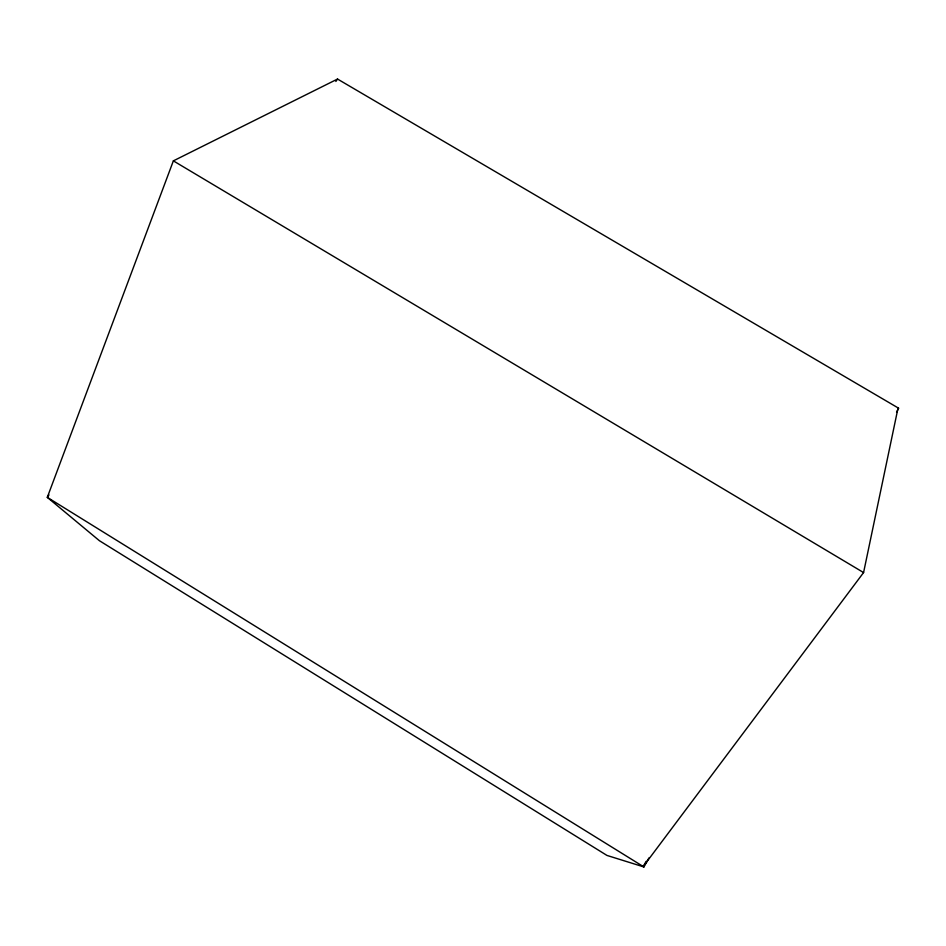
<?xml version="1.0" encoding="UTF-8"?>
<svg xmlns="http://www.w3.org/2000/svg" width="946" height="946" viewBox="0 0 946 946"><rect width="100%" height="100%" fill="white"/><g stroke="black" fill="none" stroke-linecap="round" stroke-linejoin="round"><path stroke-width="1.42" d="M646.106 861.368L643.245 866.524L863.58 572.567L898.061 407.88M896.548 412.125L898.7 408.258L337.533 79.05L173.366 160.867L47.3 497.348L99.425 540.722L606.965 855.432L643.93 866.95L648.932 857.927M48.979 494.924L47.3 497.348L643.93 866.95M335.842 81.474L337.533 79.05M173.366 160.867L863.58 572.567"/></g></svg>
